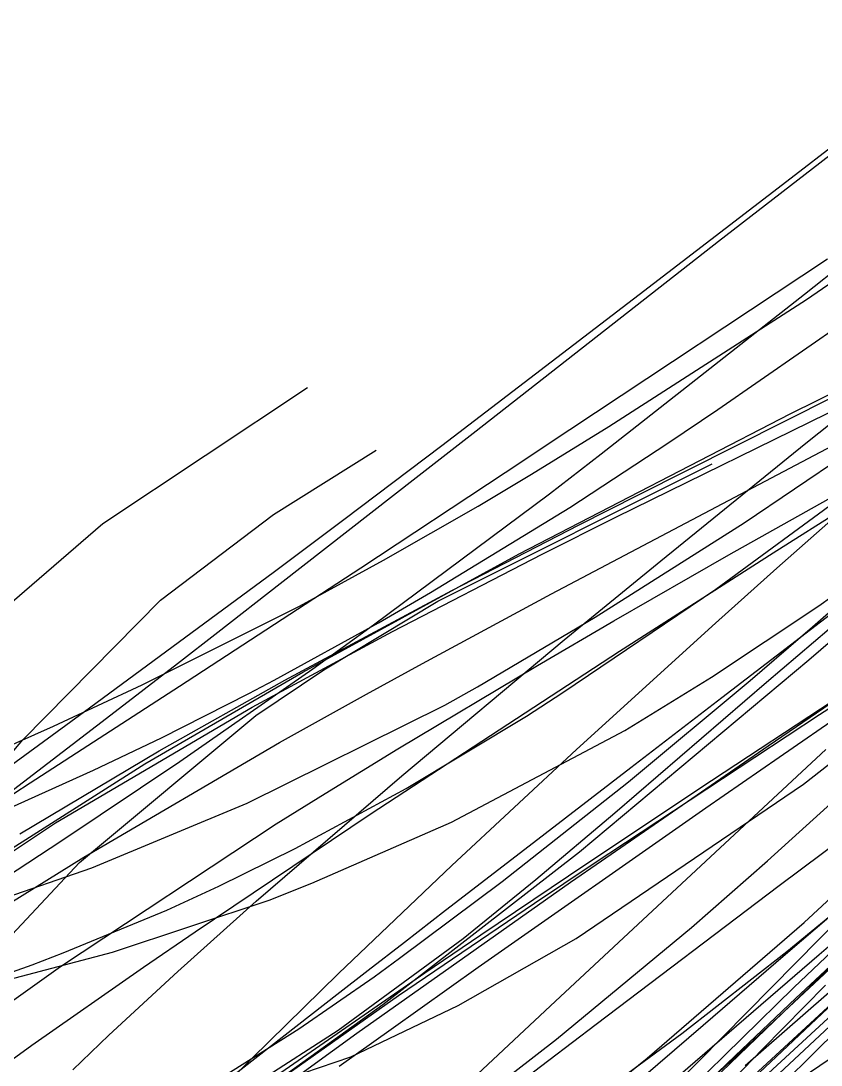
# Model space of a CAD drawing. Header units: metres. Extents: x -663 to 215, y -40 to 703.
# Drawn here: x -60.84 to -35.04, y 237.49 to 271.17 of the extents above; entities that cross this region are included whole.
import ezdxf

# ---------------------------------------------------------------- set-up
doc = ezdxf.new("R2010")
doc.units = ezdxf.units.M

msp = doc.modelspace()

# ---------------------------------------------------------------- linework, layer by layer
for p, q in [((-38.344, 264.06, -2428.752), (-29.192, 271.166, -2429.655)), ((-36.288, 265.893, -2428.794), (-31.099, 269.875, -2429.13)), ((-35.511, 262.185, -2426.835), (-27.138, 267.929, -2427.194)), ((-35.572, 262.353, -2421.652), (-29.245, 267.416, -2421.809)), ((-40.902, 262.342, -2428.322), (-36.288, 265.893, -2428.794)), ((-46.163, 257.943, -2427.37), (-38.344, 264.06, -2428.752)), ((-43.139, 257.985, -2434.348), (-34.83, 263.49, -2436.979)), ((-47.271, 257.476, -2427.238), (-40.902, 262.342, -2428.322)), ((-42.132, 257.207, -2420.897), (-35.572, 262.353, -2421.652)), ((-38.365, 258.638, -2425.353), (-32.87, 262.457, -2425.553)), ((-35.529, 257.551, -2436.556), (-29.421, 262.437, -2441.716)), ((-41.887, 258.085, -2425.758), (-35.511, 262.185, -2426.835)), ((-36.038, 258.494, -2441.002), (-30.554, 261.219, -2442.49)), ((-36.466, 253.516, -2432.749), (-29.388, 259.786, -2440.306)), ((-58.196, 254.955, -2425.055), (-51.595, 259.347, -2421.936)), ((-41.637, 255.169, -2439.279), (-33.965, 258.941, -2442.222)), ((-40.931, 255.886, -2439.439), (-34.624, 259.049, -2441.936)), ((-38.016, 253.945, -2448.441), (-28.897, 259.073, -2449.997)), ((-39.982, 257.544, -2425.204), (-38.365, 258.638, -2425.353)), ((-44.778, 253.979, -2437.702), (-36.038, 258.494, -2441.002)), ((-48.089, 256.438, -2426.945), (-46.163, 257.943, -2427.37)), ((-45.224, 256.605, -2433.58), (-43.139, 257.985, -2434.348)), ((-44.377, 256.552, -2425.148), (-41.887, 258.085, -2425.758)), ((-37.522, 254.983, -2421.947), (-32.851, 258.135, -2422.174)), ((-43.729, 252.693, -2438.089), (-34.072, 257.783, -2441.798)), ((-52.697, 255.253, -2432.098), (-49.381, 257.326, -2430.018)), ((-50.427, 255.088, -2426.509), (-47.271, 257.476, -2427.238)), ((-43.144, 255.479, -2424.694), (-39.982, 257.544, -2425.204)), ((-40.204, 253.76, -2431.731), (-35.529, 257.551, -2436.556)), ((-38.428, 252.846, -2416.847), (-31.984, 257.578, -2416.953)), ((-43.8, 255.919, -2420.619), (-42.132, 257.207, -2420.897)), ((-49.881, 253.534, -2431.552), (-45.224, 256.605, -2433.58)), ((-47.396, 252.451, -2429.391), (-38.548, 256.882, -2424.26)), ((-36.585, 254.013, -2438.559), (-32.433, 256.646, -2439.296)), ((-52.477, 253.019, -2425.69), (-48.089, 256.438, -2426.945)), ((-46.098, 255.521, -2424.647), (-44.377, 256.552, -2425.148)), ((-49.466, 251.695, -2419.046), (-43.8, 255.919, -2420.619)), ((-42.843, 254.915, -2438.588), (-40.931, 255.886, -2439.439)), ((-56.333, 252.485, -2434.217), (-52.697, 255.253, -2432.098)), ((-49.148, 253.773, -2423.533), (-46.098, 255.521, -2424.647)), ((-47.634, 252.736, -2423.425), (-43.144, 255.479, -2424.694)), ((-63.744, 250.169, -2427.564), (-58.196, 254.955, -2425.055)), ((-52.7, 253.382, -2425.874), (-50.427, 255.088, -2426.509)), ((-46.941, 252.795, -2436.495), (-42.843, 254.915, -2438.588)), ((-44.031, 253.971, -2438.207), (-41.637, 255.169, -2439.279)), ((-42.323, 251.936, -2421.199), (-37.522, 254.983, -2421.947)), ((-36.8, 249.841, -2432.958), (-30.68, 255.056, -2430.811)), ((-35.114, 252.307, -2416.089), (-31.484, 254.902, -2416.075)), ((-35.316, 251.628, -2443.051), (-32.16, 254.401, -2446.755)), ((-51.75, 250.168, -2434.134), (-44.778, 253.979, -2437.702)), ((-48.858, 251.481, -2435.623), (-44.031, 253.971, -2438.207)), ((-41.716, 251.82, -2447.579), (-38.016, 253.945, -2448.441)), ((-41.538, 250.844, -2437.385), (-36.585, 254.013, -2438.559)), ((-38.238, 249.35, -2440.314), (-31.903, 254.215, -2445.682)), ((-51.852, 252.298, -2422.318), (-49.148, 253.773, -2423.533)), ((-43.324, 251.203, -2428.019), (-40.204, 253.76, -2431.731)), ((-58.785, 248.895, -2423.307), (-52.7, 253.382, -2425.874)), ((-55.719, 249.716, -2428.342), (-49.881, 253.534, -2431.552)), ((-38.438, 251.749, -2430.379), (-36.466, 253.516, -2432.749)), ((-54.486, 251.46, -2425.005), (-52.477, 253.019, -2425.69)), ((-52.325, 249.903, -2433.115), (-46.941, 252.795, -2436.495)), ((-49.304, 251.76, -2422.82), (-47.634, 252.736, -2423.425)), ((-47.886, 250.45, -2436.108), (-43.729, 252.693, -2438.089)), ((-43.36, 249.509, -2416.241), (-38.428, 252.846, -2416.847)), ((-35.095, 248.796, -2443.793), (-28.783, 252.866, -2445.383)), ((-60.77, 247.981, -2436.126), (-56.333, 252.485, -2434.217)), ((-56.929, 249.76, -2419.214), (-51.852, 252.298, -2422.318)), ((-51.075, 250.237, -2431.386), (-47.396, 252.451, -2429.391)), ((-38.569, 250.008, -2415.865), (-35.114, 252.307, -2416.089)), ((-35.431, 250.562, -2424.349), (-33.209, 252.497, -2424.127)), ((-46.118, 249.696, -2420.249), (-42.323, 251.936, -2421.199)), ((-52.676, 249.907, -2421.22), (-49.304, 251.76, -2422.82)), ((-51.43, 250.271, -2418.335), (-49.466, 251.695, -2419.046)), ((-44.179, 250.385, -2446.907), (-41.716, 251.82, -2447.579)), ((-42.92, 247.669, -2424.132), (-38.438, 251.749, -2430.379)), ((-37.324, 249.897, -2440.455), (-35.316, 251.628, -2443.051)), ((-55.791, 250.45, -2424.512), (-54.486, 251.46, -2425.005)), ((-53.381, 249.042, -2432.657), (-48.858, 251.481, -2435.623)), ((-48.56, 246.826, -2420.339), (-43.324, 251.203, -2428.019)), ((-36.746, 247.789, -2443.024), (-31.872, 251.115, -2444.44)), ((-49.572, 245.588, -2434.479), (-41.538, 250.844, -2437.385)), ((-42.827, 244.368, -2423.838), (-35.431, 250.562, -2424.349)), ((-57.94, 248.793, -2423.579), (-55.791, 250.45, -2424.512)), ((-55.714, 247.282, -2416.172), (-51.43, 250.271, -2418.335)), ((-53.268, 248.771, -2432.5), (-51.075, 250.237, -2431.386)), ((-49.697, 249.459, -2435.158), (-47.886, 250.45, -2436.108)), ((-48.682, 247.691, -2445.372), (-44.179, 250.385, -2446.907)), ((-38.945, 246.421, -2441.593), (-33.246, 250.18, -2443.288)), ((-36.391, 247.428, -2443.781), (-32.041, 250.429, -2444.873)), ((-56.836, 247.213, -2430.802), (-51.75, 250.168, -2434.134)), ((-56.38, 247.629, -2430.032), (-52.325, 249.903, -2433.115)), ((-53.486, 249.476, -2420.786), (-52.676, 249.907, -2421.22)), ((-41.369, 248.28, -2415.516), (-38.569, 250.008, -2415.865)), ((-41.245, 246.632, -2434.578), (-37.324, 249.897, -2440.455)), ((-60.535, 246.596, -2425.019), (-55.719, 249.716, -2428.342)), ((-59.791, 248.423, -2417.034), (-56.929, 249.76, -2419.214)), ((-47.169, 249.098, -2419.943), (-46.118, 249.696, -2420.249)), ((-44.534, 248.747, -2416.045), (-43.36, 249.509, -2416.241)), ((-41.687, 245.633, -2433.759), (-36.8, 249.841, -2432.958)), ((-56.309, 248.05, -2418.969), (-53.486, 249.476, -2420.786)), ((-52.497, 247.901, -2433.525), (-49.697, 249.459, -2435.158)), ((-41.168, 247.095, -2437.428), (-38.238, 249.35, -2440.314)), ((-63.621, 245.366, -2420.182), (-58.785, 248.895, -2423.307)), ((-59.726, 245.309, -2427.03), (-53.381, 249.042, -2432.657)), ((-53.537, 245.936, -2417.349), (-47.169, 249.098, -2419.943)), ((-61.543, 246.029, -2421.579), (-57.94, 248.793, -2423.579)), ((-58.953, 244.027, -2434.573), (-53.268, 248.771, -2432.5)), ((-48.413, 246.419, -2415.134), (-44.534, 248.747, -2416.045)), ((-42.387, 243.986, -2441.102), (-35.095, 248.796, -2443.793)), ((-36.387, 243.281, -2438.831), (-29.239, 248.649, -2445.117)), ((-62.647, 247.156, -2414.415), (-59.791, 248.423, -2417.034)), ((-46.955, 245.333, -2414.268), (-41.369, 248.28, -2415.516)), ((-36.187, 241.068, -2447.135), (-27.663, 248.364, -2453.904)), ((-35.604, 246.549, -2418.389), (-33.432, 248.269, -2418.313)), ((-61.704, 246.887, -2436.412), (-60.77, 247.981, -2436.126)), ((-58.812, 244.198, -2428.753), (-52.497, 247.901, -2433.525)), ((-58.498, 247.002, -2417.29), (-56.309, 248.05, -2418.969)), ((-60.872, 244.952, -2425.76), (-56.38, 247.629, -2430.032)), ((-51.027, 246.257, -2444.438), (-48.682, 247.691, -2445.372)), ((-46.949, 243.926, -2417.489), (-42.92, 247.669, -2424.132)), ((-42.12, 244.082, -2440.971), (-36.746, 247.789, -2443.024)), ((-39.687, 243.204, -2430.789), (-34.888, 247.675, -2436.13)), ((-36.772, 244.079, -2446.141), (-32.706, 247.756, -2450.663)), ((-62.434, 243.657, -2425.874), (-56.836, 247.213, -2430.802)), ((-59.545, 244.714, -2413.459), (-55.714, 247.282, -2416.172)), ((-38.756, 245.791, -2443.084), (-36.391, 247.428, -2443.781)), ((-62.58, 245.166, -2413.201), (-58.498, 247.002, -2417.29)), ((-53.249, 242.777, -2411.546), (-48.56, 246.826, -2420.339)), ((-44.585, 244.462, -2433.576), (-41.168, 247.095, -2437.428)), ((-62.361, 245.419, -2423.593), (-60.535, 246.596, -2425.019)), ((-45.32, 243.412, -2427.282), (-41.245, 246.632, -2434.578)), ((-42.934, 241.579, -2417.612), (-35.604, 246.549, -2418.389)), ((-36.147, 241.157, -2443.88), (-29.296, 246.779, -2450.572)), ((-52.612, 245.273, -2443.744), (-51.027, 246.257, -2444.438)), ((-51.997, 244.484, -2414.018), (-48.413, 246.419, -2415.134)), ((-43.179, 243.599, -2439.981), (-38.945, 246.421, -2441.593)), ((-58.547, 243.854, -2414.712), (-53.537, 245.936, -2417.349)), ((-55.214, 241.792, -2431.559), (-49.572, 245.588, -2434.479)), ((-46.09, 240.649, -2440.001), (-38.756, 245.791, -2443.084)), ((-44.236, 243.48, -2433.762), (-41.687, 245.633, -2433.759)), ((-64.72, 241.976, -2420.717), (-59.726, 245.309, -2427.03)), ((-59.564, 240.676, -2439.508), (-52.612, 245.273, -2443.744)), ((-51.452, 243.361, -2412.837), (-46.955, 245.333, -2414.268)), ((-61.299, 243.561, -2411.951), (-59.545, 244.714, -2413.459)), ((-54.46, 243.269, -2413.111), (-51.997, 244.484, -2414.018)), ((-47.143, 242.487, -2430.336), (-44.585, 244.462, -2433.576)), ((-62.4, 241.97, -2425.312), (-58.812, 244.198, -2428.753)), ((-49.164, 239.449, -2422.122), (-42.827, 244.368, -2423.838)), ((-35.586, 242.09, -2437.448), (-33.213, 244.302, -2440.782)), ((-63.671, 242.096, -2411.451), (-58.547, 243.854, -2414.712)), ((-63.141, 239.543, -2434.6), (-58.953, 244.027, -2434.573)), ((-50.599, 240.448, -2410.357), (-46.949, 243.926, -2417.489)), ((-44.278, 242.721, -2440.278), (-42.387, 243.986, -2441.102)), ((-43.116, 243.391, -2440.548), (-42.12, 244.082, -2440.971)), ((-39.22, 241.935, -2443.08), (-36.772, 244.079, -2446.141)), ((-35.853, 239.648, -2446.135), (-31.265, 243.965, -2450.813)), ((-46.574, 241.576, -2433.392), (-44.236, 243.48, -2433.762)), ((-46.007, 241.696, -2438.703), (-43.179, 243.599, -2439.981)), ((-56.136, 242.496, -2412.429), (-54.46, 243.269, -2413.111)), ((-52.838, 242.809, -2412.338), (-51.452, 243.361, -2412.837)), ((-50.003, 238.521, -2436.588), (-43.116, 243.391, -2440.548)), ((-48.631, 240.941, -2420.287), (-45.32, 243.412, -2427.282)), ((-43.6, 239.553, -2425.618), (-39.687, 243.204, -2430.789)), ((-42.289, 238.819, -2432.085), (-36.387, 243.281, -2438.831)), ((-57.882, 241.135, -2410.098), (-52.838, 242.809, -2412.338)), ((-55.781, 240.517, -2405.834), (-53.249, 242.777, -2411.546)), ((-59.471, 241.116, -2410.871), (-56.136, 242.496, -2412.429)), ((-48.658, 239.735, -2437.933), (-44.278, 242.721, -2440.278)), ((-48.467, 241.464, -2428.538), (-47.143, 242.487, -2430.336)), ((-35.914, 239.998, -2429.453), (-33.264, 242.528, -2430.838)), ((-39.766, 236.822, -2425.802), (-34.304, 242.361, -2430.233)), ((-37.869, 237.691, -2439.575), (-33.013, 242.234, -2446.073)), ((-37.611, 236.78, -2447.658), (-31.708, 242.244, -2453.374)), ((-35.105, 241.063, -2447.872), (-33.877, 242.118, -2448.87)), ((-56.88, 240.654, -2430.55), (-55.214, 241.792, -2431.559)), ((-43.567, 238.329, -2436.704), (-39.22, 241.935, -2443.08)), ((-40.646, 237.715, -2428.79), (-35.586, 242.09, -2437.448)), ((-50.605, 238.623, -2431.57), (-46.574, 241.576, -2433.392)), ((-49.644, 240.553, -2426.849), (-48.467, 241.464, -2428.538)), ((-47.814, 240.47, -2437.789), (-46.007, 241.696, -2438.703)), ((-46.739, 239.412, -2416.793), (-42.934, 241.579, -2417.612)), ((-35.129, 240.282, -2429.144), (-33.672, 241.663, -2430.085)), ((-63.604, 239.623, -2406.815), (-57.882, 241.135, -2410.098)), ((-60.477, 240.724, -2410.366), (-59.471, 241.116, -2410.871)), ((-39.525, 238.512, -2439.939), (-36.147, 241.157, -2443.88)), ((-35.094, 238.065, -2423.465), (-31.688, 241.373, -2425.525)), ((-49.453, 240.344, -2418.422), (-48.631, 240.941, -2420.287)), ((-40.386, 236.51, -2442.751), (-35.105, 241.063, -2447.872)), ((-38.845, 238.783, -2444.644), (-36.187, 241.068, -2447.135)), ((-64.001, 237.511, -2435.784), (-59.564, 240.676, -2439.508)), ((-63.392, 239.687, -2408.748), (-60.477, 240.724, -2410.366)), ((-60.482, 238.135, -2427.873), (-56.88, 240.654, -2430.55)), ((-58, 238.459, -2399.913), (-55.781, 240.517, -2405.834)), ((-53.388, 237.712, -2403.999), (-50.599, 240.448, -2410.357)), ((-52.6, 237.156, -2434.707), (-47.814, 240.47, -2437.789)), ((-50.648, 239.775, -2425.339), (-49.644, 240.553, -2426.849)), ((-48.898, 238.658, -2438.528), (-46.09, 240.649, -2440.001)), ((-37.482, 237.479, -2445.993), (-33.98, 240.551, -2449.261)), ((-51.872, 238.665, -2412.28), (-49.453, 240.344, -2418.422)), ((-39.206, 236.366, -2425.985), (-35.129, 240.282, -2429.144)), ((-54.08, 237.099, -2419.394), (-50.648, 239.775, -2425.339)), ((-40.801, 233.499, -2445.879), (-33.84, 239.907, -2453.64)), ((-39.828, 234.624, -2427.01), (-34.096, 240.021, -2430.84)), ((-39.753, 236.243, -2426.733), (-35.914, 239.998, -2429.453)), ((-37.588, 235.781, -2431.778), (-31.447, 239.955, -2438.149)), ((-36.93, 238.01, -2429.41), (-34.897, 240.073, -2430.548)), ((-36.556, 237.073, -2429.747), (-33.47, 239.959, -2431.306)), ((-53.277, 236.485, -2434.703), (-48.658, 239.735, -2437.933)), ((-53.11, 236.613, -2420.455), (-49.164, 239.449, -2422.122)), ((-50.204, 237.761, -2415.768), (-46.739, 239.412, -2416.793)), ((-47.543, 235.874, -2419.442), (-43.6, 239.553, -2425.618)), ((-37.805, 237.797, -2443.894), (-35.853, 239.648, -2446.135)), ((-43.82, 237.658, -2430.124), (-42.289, 238.819, -2432.085)), ((-42.413, 235.709, -2440.818), (-38.845, 238.783, -2444.644)), ((-59.163, 237.341, -2396.397), (-58, 238.459, -2399.913)), ((-55.85, 236.169, -2399.277), (-51.872, 238.665, -2412.28)), ((-53.18, 236.966, -2429.709), (-50.605, 238.623, -2431.57)), ((-53.151, 236.249, -2434.299), (-50.003, 238.521, -2436.588)), ((-50.578, 237.458, -2437.541), (-48.898, 238.658, -2438.528)), ((-45.093, 234.452, -2431.912), (-39.525, 238.512, -2439.939)), ((-62.637, 236.592, -2425.959), (-60.482, 238.135, -2427.873)), ((-47.427, 235.344, -2430.012), (-43.567, 238.329, -2436.704)), ((-37.183, 235.988, -2422.049), (-35.094, 238.065, -2423.465)), ((-55.929, 235.823, -2413.447), (-50.204, 237.761, -2415.768)), ((-42.138, 232.634, -2425.654), (-36.93, 238.01, -2429.41)), ((-39.272, 236.399, -2442.084), (-37.805, 237.797, -2443.894)), ((-54.889, 236.203, -2400.194), (-53.388, 237.712, -2403.999)), ((-48.043, 234.432, -2423.693), (-43.82, 237.658, -2430.124)), ((-43.774, 235.219, -2422.46), (-40.646, 237.715, -2428.79)), ((-42.014, 233.986, -2432.913), (-37.869, 237.691, -2439.575))]:
    msp.add_line(p, q)

doc.saveas('drawing.dxf')
